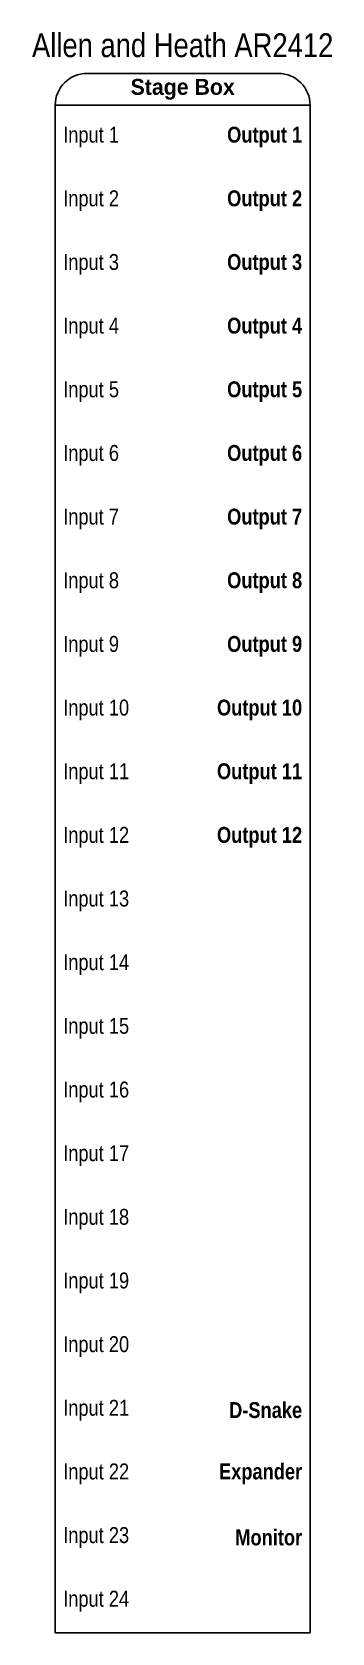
# Model space of a CAD drawing. Header units: inches. Extents: x -1 to 17, y 0 to 101.
import ezdxf

# ---------------------------------------------------------------- set-up
doc = ezdxf.new("R2010")
doc.units = ezdxf.units.IN
doc.header["$MEASUREMENT"] = 0
doc.layers.add('Equipment', color=178, linetype='Continuous', lineweight=25, true_color=0x000000)
doc.layers.add('Text', color=178, linetype='Continuous', lineweight=25, true_color=0x000000)
doc.styles.add('textstyle0', font='')
doc.styles.add('textstyle1', font='')
doc.styles.add('textstyle10', font='')
doc.styles.add('textstyle11', font='')
doc.styles.add('textstyle12', font='')
doc.styles.add('textstyle13', font='')
doc.styles.add('textstyle14', font='')
doc.styles.add('textstyle15', font='')
doc.styles.add('textstyle16', font='')
doc.styles.add('textstyle17', font='')
doc.styles.add('textstyle18', font='')
doc.styles.add('textstyle19', font='')
doc.styles.add('textstyle2', font='')
doc.styles.add('textstyle20', font='')
doc.styles.add('textstyle21', font='')
doc.styles.add('textstyle22', font='')
doc.styles.add('textstyle23', font='')
doc.styles.add('textstyle24', font='')
doc.styles.add('textstyle25', font='')
doc.styles.add('textstyle26', font='')
doc.styles.add('textstyle27', font='')
doc.styles.add('textstyle28', font='')
doc.styles.add('textstyle29', font='')
doc.styles.add('textstyle3', font='')
doc.styles.add('textstyle30', font='')
doc.styles.add('textstyle31', font='')
doc.styles.add('textstyle32', font='')
doc.styles.add('textstyle33', font='')
doc.styles.add('textstyle34', font='')
doc.styles.add('textstyle35', font='')
doc.styles.add('textstyle36', font='')
doc.styles.add('textstyle37', font='')
doc.styles.add('textstyle38', font='')
doc.styles.add('textstyle39', font='')
doc.styles.add('textstyle4', font='')
doc.styles.add('textstyle40', font='')
doc.styles.add('textstyle5', font='')
doc.styles.add('textstyle6', font='')
doc.styles.add('textstyle7', font='')
doc.styles.add('textstyle8', font='')
doc.styles.add('textstyle9', font='')
doc.styles.get('textstyle0').set_extended_font_data('Ubuntu Condensed')
doc.styles.get('textstyle1').set_extended_font_data('Ubuntu Condensed')
doc.styles.get('textstyle10').set_extended_font_data('Ubuntu Condensed')
doc.styles.get('textstyle11').set_extended_font_data('Ubuntu Condensed')
doc.styles.get('textstyle12').set_extended_font_data('Ubuntu Condensed')
doc.styles.get('textstyle13').set_extended_font_data('Ubuntu Condensed')
doc.styles.get('textstyle14').set_extended_font_data('Ubuntu Condensed')
doc.styles.get('textstyle15').set_extended_font_data('Ubuntu Condensed')
doc.styles.get('textstyle16').set_extended_font_data('Ubuntu Condensed')
doc.styles.get('textstyle17').set_extended_font_data('Ubuntu Condensed')
doc.styles.get('textstyle18').set_extended_font_data('Ubuntu Condensed')
doc.styles.get('textstyle19').set_extended_font_data('Ubuntu Condensed')
doc.styles.get('textstyle2').set_extended_font_data('Ubuntu Condensed')
doc.styles.get('textstyle20').set_extended_font_data('Ubuntu Condensed')
doc.styles.get('textstyle21').set_extended_font_data('Ubuntu Condensed')
doc.styles.get('textstyle22').set_extended_font_data('Ubuntu Condensed')
doc.styles.get('textstyle23').set_extended_font_data('Ubuntu Condensed')
doc.styles.get('textstyle24').set_extended_font_data('Ubuntu Condensed')
doc.styles.get('textstyle25').set_extended_font_data('Ubuntu Condensed')
doc.styles.get('textstyle26').set_extended_font_data('Ubuntu Condensed')
doc.styles.get('textstyle27').set_extended_font_data('Ubuntu Condensed')
doc.styles.get('textstyle28').set_extended_font_data('Ubuntu Condensed')
doc.styles.get('textstyle29').set_extended_font_data('Ubuntu Condensed')
doc.styles.get('textstyle3').set_extended_font_data('Ubuntu Condensed')
doc.styles.get('textstyle30').set_extended_font_data('Ubuntu Condensed')
doc.styles.get('textstyle31').set_extended_font_data('Ubuntu Condensed')
doc.styles.get('textstyle32').set_extended_font_data('Ubuntu Condensed')
doc.styles.get('textstyle33').set_extended_font_data('Ubuntu Condensed')
doc.styles.get('textstyle34').set_extended_font_data('Ubuntu Condensed')
doc.styles.get('textstyle35').set_extended_font_data('Ubuntu Condensed')
doc.styles.get('textstyle36').set_extended_font_data('Ubuntu Condensed')
doc.styles.get('textstyle37').set_extended_font_data('Ubuntu Condensed')
doc.styles.get('textstyle38').set_extended_font_data('Ubuntu Condensed')
doc.styles.get('textstyle39').set_extended_font_data('Ubuntu Condensed')
doc.styles.get('textstyle4').set_extended_font_data('Ubuntu Condensed')
doc.styles.get('textstyle40').set_extended_font_data('Ubuntu Condensed')
doc.styles.get('textstyle5').set_extended_font_data('Ubuntu Condensed')
doc.styles.get('textstyle6').set_extended_font_data('Ubuntu Condensed')
doc.styles.get('textstyle7').set_extended_font_data('Ubuntu Condensed')
doc.styles.get('textstyle8').set_extended_font_data('Ubuntu Condensed')
doc.styles.get('textstyle9').set_extended_font_data('Ubuntu Condensed')

msp = doc.modelspace()

# ---------------------------------------------------------------- linework, layer by layer
at = {"layer": 'Equipment'}
for p, q in [((2, 98), (14, 98)), ((0, 0), (0, 96)), ((0, 96), (16, 96)), ((16, 96), (16, 0)), ((0, 0), (16, 0))]:
    msp.add_line(p, q, dxfattribs=at)
for centre, start, end in [((2, 96), 90, 180), ((14, 96), 0, 90)]:
    msp.add_arc(centre, 2, start, end, dxfattribs=at)

# ---------------------------------------------------------------- texts
at = {"layer": 'Text', "char_height": 1}
for s, insert, attachment_point, style in [('\\H1.5;Allen and Heath AR2412', (8, 99), 8, 'textstyle0'), ('\\fUbuntu|b1|i0|c0|p0;Stage Box', (8, 97), 5, 'textstyle1'), ('Input 1', (0.5, 94), 4, 'textstyle2'), ('\\fUbuntu Condensed|b1|i0|c0|p0;Output 1', (15.5, 94), 6, 'textstyle6'), ('Input 2', (0.5, 90), 4, 'textstyle3'), ('\\fUbuntu Condensed|b1|i0|c0|p0;Output 2', (15.5, 90), 6, 'textstyle7'), ('Input 3', (0.5, 86), 4, 'textstyle4'), ('\\fUbuntu Condensed|b1|i0|c0|p0;Output 3', (15.5, 86), 6, 'textstyle8'), ('Input 4', (0.5, 82), 4, 'textstyle5'), ('\\fUbuntu Condensed|b1|i0|c0|p0;Output 4', (15.5, 82), 6, 'textstyle9'), ('Input 5', (0.5, 78), 4, 'textstyle10'), ('\\fUbuntu Condensed|b1|i0|c0|p0;Output 5', (15.5, 78), 6, 'textstyle13'), ('Input 6', (0.5, 74), 4, 'textstyle11'), ('\\fUbuntu Condensed|b1|i0|c0|p0;Output 6', (15.5, 74), 6, 'textstyle15'), ('Input 7', (0.5, 70), 4, 'textstyle18'), ('\\fUbuntu Condensed|b1|i0|c0|p0;Output 7', (15.5, 70), 6, 'textstyle17'), ('Input 8', (0.5, 66), 4, 'textstyle19'), ('\\fUbuntu Condensed|b1|i0|c0|p0;Output 8', (15.5, 66), 6, 'textstyle36'), ('Input 9', (0.5, 62), 4, 'textstyle20'), ('\\fUbuntu Condensed|b1|i0|c0|p0;Output 9', (15.5, 62), 6, 'textstyle37'), ('Input 10', (0.5, 58), 4, 'textstyle21'), ('\\fUbuntu Condensed|b1|i0|c0|p0;Output 10', (15.5, 58), 6, 'textstyle38'), ('Input 11', (0.5, 54), 4, 'textstyle22'), ('\\fUbuntu Condensed|b1|i0|c0|p0;Output 11', (15.5, 54), 6, 'textstyle39'), ('Input 12', (0.5, 50), 4, 'textstyle23'), ('\\fUbuntu Condensed|b1|i0|c0|p0;Output 12', (15.5, 50), 6, 'textstyle40'), ('Input 13', (0.5, 46), 4, 'textstyle24'), ('Input 14', (0.5, 42), 4, 'textstyle25'), ('Input 15', (0.5, 38), 4, 'textstyle26'), ('Input 16', (0.5, 34), 4, 'textstyle27'), ('Input 17', (0.5, 30), 4, 'textstyle28'), ('Input 18', (0.5, 26), 4, 'textstyle29'), ('Input 19', (0.5, 22), 4, 'textstyle30'), ('Input 20', (0.5, 18), 4, 'textstyle31'), ('Input 21', (0.5, 14), 4, 'textstyle32'), ('\\fUbuntu Condensed|b1|i0|c0|p0;D-Snake', (15.5, 14), 6, 'textstyle12'), ('Input 22', (0.5, 10), 4, 'textstyle33'), ('\\fUbuntu Condensed|b1|i0|c0|p0;Expander', (15.5, 10), 6, 'textstyle14'), ('Input 23', (0.5, 6), 4, 'textstyle34'), ('\\fUbuntu Condensed|b1|i0|c0|p0;Monitor', (15.5, 6), 6, 'textstyle16'), ('Input 24', (0.5, 2), 4, 'textstyle35')]:
    msp.add_mtext(s, dxfattribs=dict(at, insert=insert, attachment_point=attachment_point, style=style))

doc.saveas('drawing.dxf')
